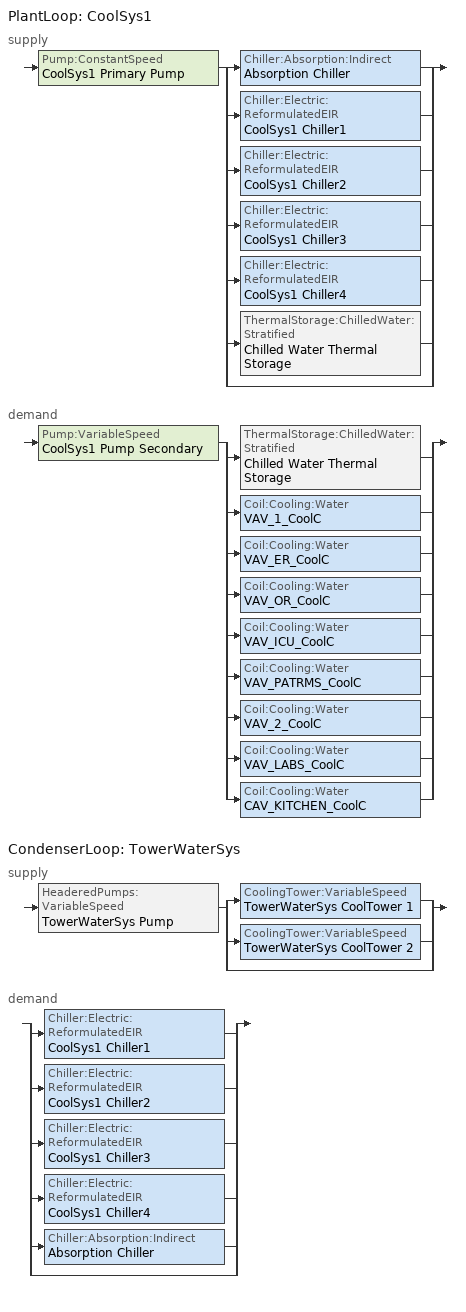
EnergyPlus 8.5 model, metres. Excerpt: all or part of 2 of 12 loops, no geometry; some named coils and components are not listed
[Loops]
PlantLoop 'CoolSys1'
 supply: Pump:ConstantSpeed 'CoolSys1 Primary Pump' > split
  | Chiller:Absorption:Indirect 'Absorption Chiller'
  | Chiller:Electric:ReformulatedEIR 'CoolSys1 Chiller1'
  | Chiller:Electric:ReformulatedEIR 'CoolSys1 Chiller2'
  | Chiller:Electric:ReformulatedEIR 'CoolSys1 Chiller3'
  | Chiller:Electric:ReformulatedEIR 'CoolSys1 Chiller4'
  | ThermalStorage:ChilledWater:Stratified 'Chilled Water Thermal Storage'
  | bypass
 demand: Pump:VariableSpeed 'CoolSys1 Pump Secondary' > split
  | ThermalStorage:ChilledWater:Stratified 'Chilled Water Thermal Storage'
  | Coil:Cooling:Water 'VAV_1_CoolC'
  | Coil:Cooling:Water 'VAV_ER_CoolC'
  | Coil:Cooling:Water 'VAV_OR_CoolC'
  | Coil:Cooling:Water 'VAV_ICU_CoolC'
  | Coil:Cooling:Water 'VAV_PATRMS_CoolC'
  | Coil:Cooling:Water 'VAV_2_CoolC'
  | Coil:Cooling:Water 'VAV_LABS_CoolC'
  | Coil:Cooling:Water 'CAV_KITCHEN_CoolC'
CondenserLoop 'TowerWaterSys'
 supply: HeaderedPumps:VariableSpeed 'TowerWaterSys Pump' > split
  | CoolingTower:VariableSpeed 'TowerWaterSys CoolTower 1'
  | CoolingTower:VariableSpeed 'TowerWaterSys CoolTower 2'
  | bypass
 demand: split
  | Chiller:Electric:ReformulatedEIR 'CoolSys1 Chiller1'
  | Chiller:Electric:ReformulatedEIR 'CoolSys1 Chiller2'
  | Chiller:Electric:ReformulatedEIR 'CoolSys1 Chiller3'
  | Chiller:Electric:ReformulatedEIR 'CoolSys1 Chiller4'
  | Chiller:Absorption:Indirect 'Absorption Chiller'
  | bypass
[Sizing:Plant]
Name | Loop Type | Design Loop Exit Temperature {C} | Loop Design Temperature Difference {deltaC}
CoolSys1 | Cooling | 7.22 | 6.67
TowerWaterSys | Condenser | 29.4 | 5.6
[Pump:VariableSpeed]
CoolSys1 Pump Secondary: Design Maximum Flow Rate {m3/s}=autosize; Design Pump Head {Pa}=168135; Design Power Consumption {W}=autosize; Motor Efficiency=0.9; Fraction of Motor Inefficiencies to Fluid Stream=0; Coefficient 1 of the Part Load Performance Curve=0; Coefficient 2 of the Part Load Performance Curve=3.2485; Coefficient 3 of the Part Load Performance Curve=-4.7443; Coefficient 4 of the Part Load Performance Curve=2.5294; Design Minimum Flow Rate {m3/s}=0; Pump Control Type=Intermittent
[Pump:ConstantSpeed]
Coolsys1 Primary Pump: Design Flow Rate {m3/s}=autosize; Design Pump Head {Pa}=50000; Design Power Consumption {W}=autosize; Motor Efficiency=0.9; Fraction of Motor Inefficiencies to Fluid Stream=1; Pump Control Type=Continuous; Design Power Sizing Method=PowerPerFlowPerPressure; Design Electric Power per Unit Flow Rate {W/(m3/s)}=348701.1; Design Shaft Power per Unit Flow Rate per Unit Head {W/((m3/s)-Pa)}=1.28205
[HeaderedPumps:VariableSpeed]
TowerWaterSys Pump: Total Design Flow Rate {m3/s}=AUTOSIZE; Number of Pumps in Bank=2; Flow Sequencing Control Scheme=SEQUENTIAL; Design Pump Head {Pa}=179344; Design Power Consumption {W}=autosize; Motor Efficiency=0.87; Fraction of Motor Inefficiencies to Fluid Stream=0; Coefficient 1 of the Part Load Performance Curve=0; Coefficient 2 of the Part Load Performance Curve=0.0216; Coefficient 3 of the Part Load Performance Curve=-0.0325; Coefficient 4 of the Part Load Performance Curve=1.0095; Minimum Flow Rate Fraction=0; Pump Control Type=Intermittent
[Chiller:Electric:ReformulatedEIR] Reference Leaving Chilled Water Temperature {C}=6.67; Reference Leaving Condenser Water Temperature {C}=34.4444; Reference Condenser Water Flow Rate {m3/s}=AutoSize; Cooling Capacity Function of Temperature Curve=WC_PD_2004_CAPFT; Electric Input to Cooling Output Ratio Function of Temperature Curve=WC_PD_2004_EIRFT; Electric Input to Cooling Output Ratio Function of Part Load Ratio Curve Type=LeavingCondenserWaterTemperature; Electric Input to Cooling Output Ratio Function of Part Load Ratio Curve=WC_PD_150TO300_2004_EIRFPLR; Maximum Part Load Ratio=1; Optimum Part Load Ratio=1; Leaving Chilled Water Lower Temperature Limit {C}=5; Chiller Flow Mode Type=ConstantFlow; Design Heat Recovery Water Flow Rate {m3/s}=0
Name | Reference Capacity {W} | Reference COP {W/W} | Reference Chilled Water Flow Rate {m3/s} | Minimum Part Load Ratio | Minimum Unloading Ratio
CoolSys1 Chiller1; CoolSys1 Chiller2 | 1757469 | 7.2 | 0.0639 | 0.25 | 0.25
CoolSys1 Chiller3 | 468658 | 4.9 | 0.017 | 0.5 | 0.5
CoolSys1 Chiller4 | 1 | 4.9 | 0.000001 | 0.1 | 0.1
[CoolingTower:VariableSpeed] Model Type=CoolToolsCrossFlow; Design Approach Temperature {deltaC}=3.9; Design Range Temperature {deltaC}=5.6; Design Water Flow Rate {m3/s}=0.03684; Design Air Flow Rate {m3/s}=autosize; Design Fan Power {W}=26339.5; Fan Power Ratio Function of Air Flow Rate Ratio Curve=Tower_Fan_Curve; Minimum Air Flow Rate Ratio=0.2; Fraction of Tower Capacity in Free Convection Regime=0.125; Number of Cells=2; Cell Control=MinimalCell; Sizing Factor=1
TowerWaterSys CoolTower 1; TowerWaterSys CoolTower 2
[ThermalStorage:ChilledWater:Stratified]
Chilled Water Thermal Storage: Tank Volume {m3}=606.98; Tank Height {m}=7.559; Tank Shape=VerticalCylinder; Setpoint Temperature Schedule=Thermal Storage Setpoint Temperature; Deadband Temperature Difference {deltaC}=2.5; Temperature Sensor Height {m}=7.5; Minimum Temperature Limit {C}=1; Nominal Cooling Capacity {W}=1464557; Ambient Temperature Indicator=Zone; Ambient Temperature Zone=Basement; Uniform Skin Loss Coefficient per Unit Area to Ambient Temperature {W/m2-K}=0.1; Use Side Heat Transfer Effectiveness=1; Use Side Availability Schedule=Thermal Storage Tank Discharge Availability; Use Side Inlet Height {m}=7.5; Use Side Outlet Height {m}=0.02; Use Side Design Flow Rate {m3/s}=0.04208; Source Side Heat Transfer Effectiveness=1; Source Side Availability Schedule=Thermal Storage Tank Charge Availability; Source Side Inlet Height {m}=0.02; Source Side Outlet Height {m}=7.5; Source Side Design Flow Rate {m3/s}=0.04208; Tank Recovery Time {hr}=6; Inlet Mode=Fixed; Number of Nodes=10
[PlantLoop]
CoolSys1: Fluid Type=WATER; Plant Equipment Operation Scheme=CoolSys1 Loop Operation Scheme List; Maximum Loop Temperature {C}=98; Minimum Loop Temperature {C}=1; Maximum Loop Flow Rate {m3/s}=AUTOSIZE; Minimum Loop Flow Rate {m3/s}=0; Plant Loop Volume {m3}=autocalculate; Load Distribution Scheme=UniformLoad; Common Pipe Simulation=TwoWayCommonPipe
[CondenserLoop]
TowerWaterSys: Fluid Type=Water; Condenser Equipment Operation Scheme=TowerWaterSys Loop Operation Scheme List; Maximum Loop Temperature {C}=80; Minimum Loop Temperature {C}=5; Maximum Loop Flow Rate {m3/s}=AUTOSIZE; Minimum Loop Flow Rate {m3/s}=0; Condenser Loop Volume {m3}=AUTOSIZE; Load Distribution Scheme=SequentialLoad
[PlantEquipmentList]
Stage 1: CoolSys1 Chiller1, CoolSys1 Chiller2, CoolSys1 Chiller3, CoolSys1 Chiller4
Stage 4: Chilled Water Thermal Storage, CoolSys1 Chiller1, CoolSys1 Chiller2, CoolSys1 Chiller3, CoolSys1 Chiller4
Stage 7: Chilled Water Thermal Storage
[CondenserEquipmentList]
TowerWaterSys Equipment List 1: TowerWaterSys CoolTower 1
TowerWaterSys Equipment List 2: TowerWaterSys CoolTower 1, TowerWaterSys CoolTower 2
[PlantEquipmentOperation:CoolingLoad] Load Range 1 Lower Limit {W}=0
Name | Load Range 1 Upper Limit {W} | Range 1 Equipment List | Load Range 2 Lower Limit {W} | Load Range 2 Upper Limit {W} | Range 2 Equipment List
Stage 1 Operation Scheme | 10000000000000 | Stage 1
Stage 4 Operation Scheme | 10000000000000 | Stage 4
Stage 7 Operation Scheme | 10000000000000 | Stage 7
TowerWaterSys Operation Scheme | 934201 | TowerWaterSys Equipment List 1 | 934201 | 100000000000000 | TowerWaterSys Equipment List 2
[PlantEquipmentOperationSchemes]
CoolSys1 Loop Operation Scheme List: Control Scheme 1=Stage 1 Operation Scheme; Control Scheme 1 Schedule=Stage 1 Schedule; Control Scheme 2=Stage 2 Operation Scheme; Control Scheme 2 Schedule=Stage 2 Schedule; Control Scheme 3=Stage 3 Operation Scheme; Control Scheme 3 Schedule=Stage 3 Schedule; Control Scheme 4=Stage 4 Operation Scheme; Control Scheme 4 Schedule=Stage 4 Schedule; Control Scheme 5=Stage 5 Operation Scheme; Control Scheme 5 Schedule=Stage 6 Schedule; Control Scheme 6=Stage 6 Operation Scheme; Control Scheme 6 Schedule=Stage 6 Schedule; Control Scheme 7=Stage 7 Operation Scheme; Control Scheme 7 Schedule=Stage 7 Schedule
[CondenserEquipmentOperationSchemes]
TowerWaterSys Loop Operation Scheme List: Control Scheme 1=TowerWaterSys Operation Scheme; Control Scheme 1 Schedule=PlantOnSched
[EnergyManagementSystem:Sensor]
Name | Output:Variable or Output:Meter Index Key | Output:Variable or Output:Meter
T_ret; T_TankBldgRet | Building Return Water Node | System Node Temperature
T_sup; T_DischargeOut | Building Use Chilled Water Node | System Node Temperature
TS_ret; T_TankChRet | Thermal Storage Charge Return | System Node Temperature
TS_sup; T_ChargeIn | Thermal Storage Charging Node | System Node Temperature
MFR_Ch; M_TSC | Thermal Storage Charging Node | System Node Mass Flow Rate
MFR_Dis; M_TSD | Building Use Chilled Water Node | System Node Mass Flow Rate
T_cho | CoolSys1 Supply Outlet Node | System Node Temperature
T_chR_Sec; T_ChW_ret | CoolSys1 Demand Outlet Node | System Node Temperature
M_ch_Sec | CoolSys1 Demand Outlet Node | System Node Mass Flow Rate
P_ch4x | CoolSys1 Chiller4 | Chiller Electric Power
M_ch1 | CoolSys1 Supply Equipment Outlet Node 1 | System Node Mass Flow Rate
M_ch2 | CoolSys1 Supply Equipment Outlet Node 2 | System Node Mass Flow Rate
M_ch3 | CoolSys1 Supply Equipment Outlet Node 3 | System Node Mass Flow Rate
M_ch4 | CoolSys1 Supply Equipment Outlet Node 4 | System Node Mass Flow Rate
T_cdi | CoolSys1 Chiller1 Water Inlet Node | System Node Temperature
T_water_1 | CHILLED WATER THERMAL STORAGE | Chilled Water Thermal Storage Temperature Node 1
T_water_2 | CHILLED WATER THERMAL STORAGE | Chilled Water Thermal Storage Temperature Node 2
T_water_3 | CHILLED WATER THERMAL STORAGE | Chilled Water Thermal Storage Temperature Node 3
T_water_4 | CHILLED WATER THERMAL STORAGE | Chilled Water Thermal Storage Temperature Node 4
T_water_5 | CHILLED WATER THERMAL STORAGE | Chilled Water Thermal Storage Temperature Node 5
T_water_6 | CHILLED WATER THERMAL STORAGE | Chilled Water Thermal Storage Temperature Node 6
T_water_7 | CHILLED WATER THERMAL STORAGE | Chilled Water Thermal Storage Temperature Node 7
T_water_8 | CHILLED WATER THERMAL STORAGE | Chilled Water Thermal Storage Temperature Node 8
T_water_9 | CHILLED WATER THERMAL STORAGE | Chilled Water Thermal Storage Temperature Node 9
T_water_10 | CHILLED WATER THERMAL STORAGE | Chilled Water Thermal Storage Temperature Node 10
T_chr | CoolSys1 Supply Inlet Node | System Node Temperature
CDO | CoolSys1 Demand outlet Node | System Node Temperature
P_ch1x | CoolSys1 Chiller1 | Chiller Electric Power
P_ch2x | CoolSys1 Chiller2 | Chiller Electric Power
P_ch3x | CoolSys1 Chiller3 | Chiller Electric Power
Q_ch1x | CoolSys1 Chiller1 | Chiller Evaporator Cooling Rate
Q_ch2x | CoolSys1 Chiller2 | Chiller Evaporator Cooling Rate
Q_ch3x | CoolSys1 Chiller3 | Chiller Evaporator Cooling Rate
[EnergyManagementSystem:Actuator]
MFR_Pump2: Actuated Component Unique=Building Return Water Node; Actuated Component Type=System Node Setpoint; Actuated Component Control Type=Mass Flow Rate Setpoint
[EnergyManagementSystem:OutputVariable] Type of Data in Variable=Averaged; Update Frequency=SystemTimestep
Name | EMS Variable
T_chR_Sec | T_chR_Sec
M_ch_Sec | M_ch_Sec
T_cho | T_cho
T_cdi | T_cdi
T_chr | T_chr
[SetpointManager:Scheduled] Control Variable=Temperature
Name | Schedule | Setpoint Node or NodeList
CoolSys1 Loop Setpoint Manager | CW-Loop-Temp-Schedule | CoolSys1 Supply Outlet Node
TowerWaterSystem Loop Setpoint Manager | Tower-Loop-Temp-Schedule | TowerWaterSys Supply Outlet Node
[Generator:Photovoltaic]
PV Array: Surface=Solar PV Surface; Module Performance=PV Performance; Heat Transfer Integration Mode=Decoupled; Number of Series Strings in Parallel=1; Number of Modules in Series=1
[PhotovoltaicPerformance:Simple]
PV Performance: Fraction of Surface Area with Active Solar Cells=1; Conversion Efficiency Input Mode=Fixed; Value for Cell Efficiency if Fixed=0.19
[ElectricLoadCenter:Generators]
Photovoltaics: Generator 1=PV Array; Generator 1 Rated Electric Power Output {W}=25000; Generator 1 Availability Schedule=ALWAYS_ON
[Schedule:Compact]
ALWAYS_ON; PlantOnSched: Through: 12/31, For: AllDays, Until: 24:00, 1
CW-Loop-Temp-Schedule: Through: 12/31, For: AllDays, Until: 24:00, 6.7
Tower-Loop-Temp-Schedule: Through: 12/31, For: AllDays, Until: 24:00, 21.1
[Schedule:Constant]
Name | Hourly Value
Thermal Storage Setpoint Temperature | 8.5
Thermal Storage Tank Discharge Availability; Stage 1 Schedule; Stage 2 Schedule; Stage 3 Schedule; Stage 4 Schedule; Stage 6 Schedule; Stage 7 Schedule; Thermal Storage Tank Charge Availability | 1
[Curve:Cubic]
Tower_Fan_Curve: Coefficient1 Constant=0; Coefficient2 x=0; Coefficient3 x**2=0; Coefficient4 x**3=1; Minimum Value of x=0; Maximum Value of x=1
[Curve:Bicubic]
WC_PD_150TO300_2004_EIRFPLR: Coefficient1 Constant=-0.136053; Coefficient2 x=0.0086427; Coefficient3 x**2=3.85558e-06; Coefficient4 y=1.02403; Coefficient5 y**2=0.0604744; Coefficient6 x*y=-0.00894786; Coefficient7 x**3=0; Coefficient8 y**3=0.057066; Coefficient9 x**2*y=0; Coefficient10 x*y**2=0; Minimum Value of x=31.13; Maximum Value of x=36.52; Minimum Value of y=0.19; Maximum Value of y=1.03
[Curve:Biquadratic] Minimum Value of x=5; Maximum Value of x=10; Minimum Value of y=17.78; Maximum Value of y=46.11
Name | Coefficient1 Constant | Coefficient2 x | Coefficient3 x**2 | Coefficient4 y | Coefficient5 y**2 | Coefficient6 x*y
WC_PD_2004_CAPFT | 0.906115 | 0.0292277 | -0.0003647 | -0.0009709 | -9.05e-05 | 0.0002527
WC_PD_2004_EIRFT | 0.36171 | -0.0229833 | 0.0009519 | 0.0131889 | 0.0003752 | -0.0007059
